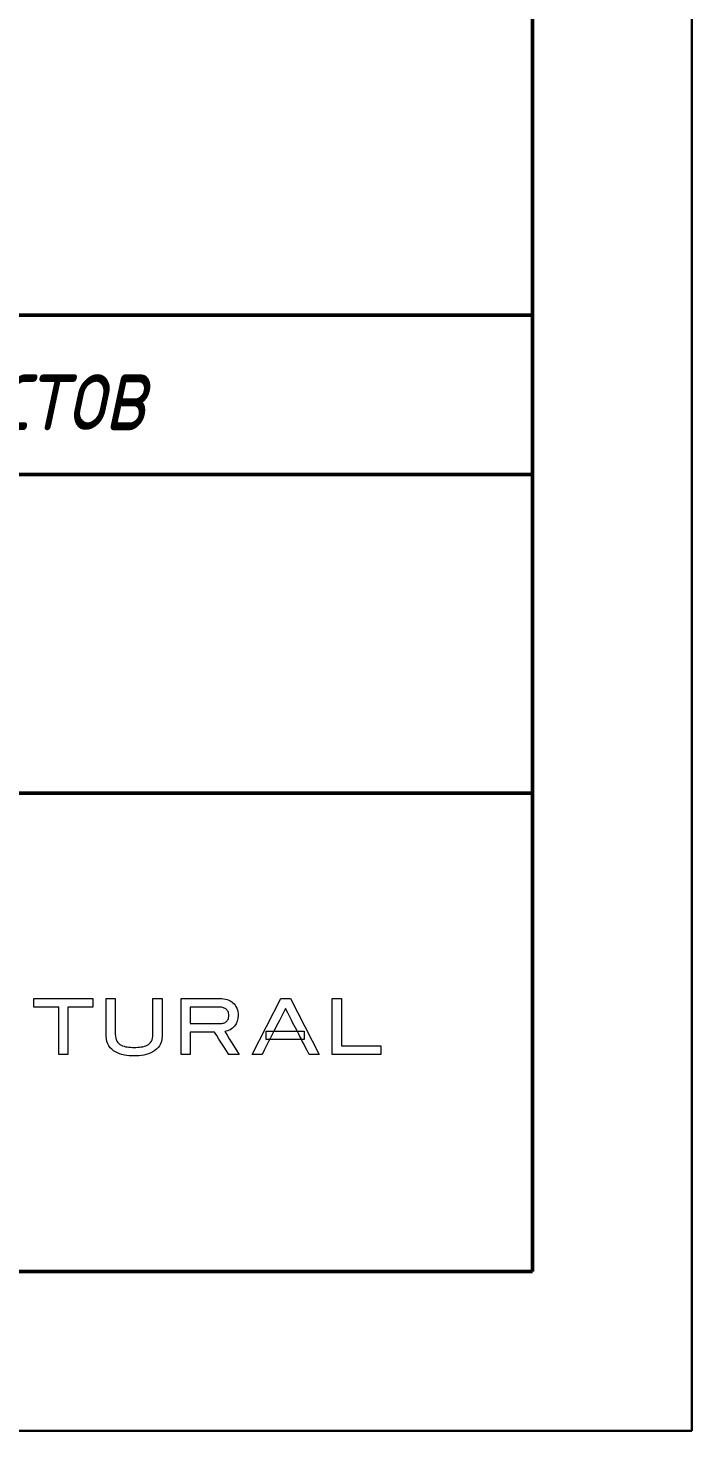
# Model space of a CAD drawing. Header units: millimetres. Extents: x 5341 to 134645, y 2795 to 129189.
# Drawn here: x 115048 to 117129, y 97655 to 102055 of the extents above; entities that cross this region are included whole.
import ezdxf

# ---------------------------------------------------------------- set-up
doc = ezdxf.new("R2010")
doc.units = ezdxf.units.MM
doc.layers.add('peregorodki', color=7, linetype='Continuous', lineweight=20)
doc.layers.add('АР_Рамка', color=7, linetype='Continuous', lineweight=30)
doc.styles.add('ГОСТ 2.304', font='CS_Gost2304.shx')

# ---------------------------------------------------------------- blocks, each defined once
blk = doc.blocks.new('ЛОГО 2А')
at = {"layer": 'peregorodki', "color": 242}
for points, knots in [([(16964.796, 23260.926), (16964.796, 23260.926), (16964.796, 23260.926), (16964.796, 23261.104), (16964.796, 23261.104)], [0.6666667, 0.6666667, 0.6666667, 0.6666667, 0.6666667, 0.7777778, 0.7777778, 0.7777778, 0.7777778]), ([(16964.796, 23261.104), (16964.796, 23261.104), (16964.796, 23261.104), (16966.028, 23261.104), (16966.028, 23261.104)], [0.7777778, 0.7777778, 0.7777778, 0.7777778, 0.7777778, 1, 1, 1, 1]), ([(16966.306, 23260.315), (16966.306, 23260.315), (16966.306, 23260.315), (16966.306, 23261.104), (16966.306, 23261.104)], [0.65217391, 0.65217391, 0.65217391, 0.65217391, 0.65217392, 0.69565217, 0.69565217, 0.69565217, 0.69565217]), ([(16966.306, 23261.104), (16966.306, 23261.104), (16966.306, 23261.104), (16966.496, 23261.104), (16966.496, 23261.104)], [0.69565217, 0.69565217, 0.69565217, 0.69565217, 0.69565218, 0.73913043, 0.73913043, 0.73913043, 0.73913043]), ([(16966.496, 23261.104), (16966.496, 23261.104), (16966.496, 23261.104), (16966.496, 23260.356), (16966.496, 23260.356)], [0.73913043, 0.73913043, 0.73913043, 0.73913043, 0.73913044, 0.7826087, 0.7826087, 0.7826087, 0.7826087]), ([(16967.282, 23260.356), (16967.282, 23260.356), (16967.282, 23260.356), (16967.282, 23261.104), (16967.282, 23261.104)], [0.17391304, 0.17391304, 0.17391304, 0.17391304, 0.17391305, 0.2173913, 0.2173913, 0.2173913, 0.2173913]), ([(16967.282, 23261.104), (16967.282, 23261.104), (16967.282, 23261.104), (16967.472, 23261.104), (16967.472, 23261.104)], [0.2173913, 0.2173913, 0.2173913, 0.2173913, 0.21739131, 0.26086957, 0.26086957, 0.26086957, 0.26086957]), ([(16967.472, 23261.104), (16967.472, 23261.104), (16967.472, 23261.104), (16967.472, 23260.315), (16967.472, 23260.315)], [0.26086957, 0.26086957, 0.26086957, 0.26086957, 0.26086958, 0.30434783, 0.30434783, 0.30434783, 0.30434783]), ([(16967.871, 23259.936), (16967.871, 23259.936), (16967.871, 23259.936), (16967.871, 23261.104), (16967.871, 23261.104)], [0.53333333, 0.53333333, 0.53333333, 0.53333333, 0.53333334, 0.6, 0.6, 0.6, 0.6]), ([(16967.871, 23261.104), (16967.871, 23261.104), (16967.871, 23261.104), (16968.68, 23261.104), (16968.68, 23261.104)], [0.6, 0.6, 0.6, 0.6, 0.60000001, 0.66666667, 0.66666667, 0.66666667, 0.66666667]), ([(16968.68, 23261.104), (16968.68, 23261.104), (16968.735, 23261.104), (16968.786, 23261.096), (16968.833, 23261.081)], [0.66666667, 0.66666667, 0.66666667, 0.66666667, 0.66666668, 0.73333333, 0.73333333, 0.73333333, 0.73333333]), ([(16968.833, 23261.081), (16968.833, 23261.081), (16968.88, 23261.066), (16968.92, 23261.043), (16968.954, 23261.014)], [0.73333333, 0.73333333, 0.73333333, 0.73333333, 0.73333334, 0.8, 0.8, 0.8, 0.8]), ([(16969.356, 23259.936), (16969.356, 23259.936), (16969.356, 23259.936), (16969.952, 23261.104), (16969.952, 23261.104)], [0.25, 0.25, 0.25, 0.25, 0.25, 0.375, 0.375, 0.375, 0.375]), ([(16969.952, 23261.104), (16969.952, 23261.104), (16969.952, 23261.104), (16970.154, 23261.104), (16970.154, 23261.104)], [0.375, 0.375, 0.375, 0.375, 0.375, 0.5, 0.5, 0.5, 0.5]), ([(16970.154, 23261.104), (16970.154, 23261.104), (16970.154, 23261.104), (16970.754, 23259.936), (16970.754, 23259.936)], [0.5, 0.5, 0.5, 0.5, 0.5, 0.625, 0.625, 0.625, 0.625]), ([(16971.029, 23259.936), (16971.029, 23259.936), (16971.029, 23259.936), (16971.029, 23261.104), (16971.029, 23261.104)], [0.2857143, 0.2857143, 0.2857143, 0.2857143, 0.2857143, 0.4285714, 0.4285714, 0.4285714, 0.4285714]), ([(16971.029, 23261.104), (16971.029, 23261.104), (16971.029, 23261.104), (16971.219, 23261.104), (16971.219, 23261.104)], [0.4285714, 0.4285714, 0.4285714, 0.4285714, 0.4285714, 0.5714286, 0.5714286, 0.5714286, 0.5714286]), ([(16971.219, 23261.104), (16971.219, 23261.104), (16971.219, 23261.104), (16971.219, 23260.113), (16971.219, 23260.113)], [0.5714286, 0.5714286, 0.5714286, 0.5714286, 0.5714286, 0.7142857, 0.7142857, 0.7142857, 0.7142857]), ([(16965.317, 23260.926), (16965.317, 23260.926), (16965.317, 23260.926), (16964.796, 23260.926), (16964.796, 23260.926)], [0.5555556, 0.5555556, 0.5555556, 0.5555556, 0.5555556, 0.6666667, 0.6666667, 0.6666667, 0.6666667]), ([(16965.317, 23259.936), (16965.317, 23259.936), (16965.317, 23259.936), (16965.317, 23260.926), (16965.317, 23260.926)], [0.4444444, 0.4444444, 0.4444444, 0.4444444, 0.4444445, 0.5555556, 0.5555556, 0.5555556, 0.5555556]), ([(16966.028, 23260.926), (16966.028, 23260.926), (16966.028, 23260.926), (16965.507, 23260.926), (16965.507, 23260.926)], [0.1111111, 0.1111111, 0.1111111, 0.1111111, 0.1111111, 0.2222222, 0.2222222, 0.2222222, 0.2222222]), ([(16965.507, 23260.926), (16965.507, 23260.926), (16965.507, 23260.926), (16965.507, 23259.936), (16965.507, 23259.936)], [0.2222222, 0.2222222, 0.2222222, 0.2222222, 0.2222222, 0.3333333, 0.3333333, 0.3333333, 0.3333333]), ([(16968.653, 23260.926), (16968.653, 23260.926), (16968.653, 23260.926), (16968.061, 23260.926), (16968.061, 23260.926)], [0.75, 0.75, 0.75, 0.75, 0.75000001, 0.83333333, 0.83333333, 0.83333333, 0.83333333]), ([(16968.061, 23260.926), (16968.061, 23260.926), (16968.061, 23260.926), (16968.061, 23260.578), (16968.061, 23260.578)], [0.8333333, 0.8333333, 0.8333333, 0.8333333, 0.8333333, 1, 1, 1, 1]), ([(16968.737, 23260.917), (16968.737, 23260.917), (16968.711, 23260.923), (16968.683, 23260.926), (16968.653, 23260.926)], [0.66666667, 0.66666667, 0.66666667, 0.66666667, 0.66666668, 0.75, 0.75, 0.75, 0.75]), ([(16968.805, 23260.887), (16968.805, 23260.887), (16968.786, 23260.901), (16968.763, 23260.911), (16968.737, 23260.917)], [0.58333333, 0.58333333, 0.58333333, 0.58333333, 0.58333334, 0.66666667, 0.66666667, 0.66666667, 0.66666667]), ([(16968.851, 23260.832), (16968.851, 23260.832), (16968.84, 23260.855), (16968.824, 23260.873), (16968.805, 23260.887)], [0.5, 0.5, 0.5, 0.5, 0.50000001, 0.58333333, 0.58333333, 0.58333333, 0.58333333]), ([(16968.868, 23260.748), (16968.868, 23260.748), (16968.868, 23260.782), (16968.863, 23260.81), (16968.851, 23260.832)], [0.41666667, 0.41666667, 0.41666667, 0.41666667, 0.41666668, 0.5, 0.5, 0.5, 0.5]), ([(16968.852, 23260.667), (16968.852, 23260.667), (16968.863, 23260.688), (16968.868, 23260.715), (16968.868, 23260.748)], [0.33333333, 0.33333333, 0.33333333, 0.33333333, 0.33333334, 0.41666667, 0.41666667, 0.41666667, 0.41666667]), ([(16968.954, 23261.014), (16968.954, 23261.014), (16968.987, 23260.984), (16969.014, 23260.947), (16969.033, 23260.903)], [0.8, 0.8, 0.8, 0.8, 0.80000001, 0.86666667, 0.86666667, 0.86666667, 0.86666667]), ([(16969.033, 23260.903), (16969.033, 23260.903), (16969.053, 23260.859), (16969.062, 23260.808), (16969.062, 23260.75)], [0.8666667, 0.8666667, 0.8666667, 0.8666667, 0.8666667, 1, 1, 1, 1]), ([(16970.545, 23259.936), (16970.545, 23259.936), (16970.301, 23260.412), (16970.321, 23260.373), (16970.052, 23260.893)], [0.75, 0.75, 0.75, 0.75, 0.75, 1, 1, 1, 1]), ([(16968.66, 23260.578), (16968.66, 23260.578), (16968.689, 23260.578), (16968.716, 23260.58), (16968.741, 23260.586)], [0.08333333, 0.08333333, 0.08333333, 0.08333333, 0.08333334, 0.16666667, 0.16666667, 0.16666667, 0.16666667]), ([(16968.741, 23260.586), (16968.741, 23260.586), (16968.767, 23260.591), (16968.789, 23260.601), (16968.808, 23260.614)], [0.16666667, 0.16666667, 0.16666667, 0.16666667, 0.16666668, 0.25, 0.25, 0.25, 0.25]), ([(16968.987, 23260.527), (16968.987, 23260.527), (16968.937, 23260.465), (16968.869, 23260.427), (16968.783, 23260.411)], [0.06666667, 0.06666667, 0.06666667, 0.06666667, 0.06666668, 0.13333333, 0.13333333, 0.13333333, 0.13333333]), ([(16968.808, 23260.614), (16968.808, 23260.614), (16968.826, 23260.627), (16968.841, 23260.645), (16968.852, 23260.667)], [0.25, 0.25, 0.25, 0.25, 0.25000001, 0.33333333, 0.33333333, 0.33333333, 0.33333333]), ([(16966.36, 23260.113), (16966.36, 23260.113), (16966.324, 23260.167), (16966.306, 23260.234), (16966.306, 23260.315)], [0.60869565, 0.60869565, 0.60869565, 0.60869565, 0.60869566, 0.65217391, 0.65217391, 0.65217391, 0.65217391]), ([(16966.496, 23260.356), (16966.496, 23260.356), (16966.496, 23260.296), (16966.508, 23260.248), (16966.53, 23260.211)], [0.7826087, 0.7826087, 0.7826087, 0.7826087, 0.78260871, 0.82608696, 0.82608696, 0.82608696, 0.82608696]), ([(16966.53, 23260.211), (16966.53, 23260.211), (16966.552, 23260.175), (16966.582, 23260.147), (16966.619, 23260.128)], [0.82608696, 0.82608696, 0.82608696, 0.82608696, 0.82608697, 0.86956522, 0.86956522, 0.86956522, 0.86956522]), ([(16967.162, 23260.128), (16967.162, 23260.128), (16967.198, 23260.147), (16967.227, 23260.175), (16967.249, 23260.211)], [0.08695652, 0.08695652, 0.08695652, 0.08695652, 0.08695653, 0.13043478, 0.13043478, 0.13043478, 0.13043478]), ([(16967.249, 23260.211), (16967.249, 23260.211), (16967.271, 23260.248), (16967.282, 23260.296), (16967.282, 23260.356)], [0.13043478, 0.13043478, 0.13043478, 0.13043478, 0.13043479, 0.17391304, 0.17391304, 0.17391304, 0.17391304]), ([(16967.472, 23260.315), (16967.472, 23260.315), (16967.472, 23260.234), (16967.454, 23260.167), (16967.419, 23260.114)], [0.30434783, 0.30434783, 0.30434783, 0.30434783, 0.30434784, 0.34782609, 0.34782609, 0.34782609, 0.34782609]), ([(16968.567, 23260.4), (16968.567, 23260.4), (16968.567, 23260.4), (16968.061, 23260.4), (16968.061, 23260.4)], [0.33333333, 0.33333333, 0.33333333, 0.33333333, 0.33333334, 0.4, 0.4, 0.4, 0.4]), ([(16968.061, 23260.4), (16968.061, 23260.4), (16968.061, 23260.4), (16968.061, 23259.936), (16968.061, 23259.936)], [0.4, 0.4, 0.4, 0.4, 0.40000001, 0.46666667, 0.46666667, 0.46666667, 0.46666667]), ([(16968.867, 23259.936), (16968.867, 23259.936), (16968.867, 23259.936), (16968.567, 23260.4), (16968.567, 23260.4)], [0.26666667, 0.26666667, 0.26666667, 0.26666667, 0.26666668, 0.33333333, 0.33333333, 0.33333333, 0.33333333]), ([(16968.783, 23260.411), (16968.783, 23260.411), (16968.783, 23260.411), (16969.084, 23259.936), (16969.084, 23259.936)], [0.13333333, 0.13333333, 0.13333333, 0.13333333, 0.13333334, 0.2, 0.2, 0.2, 0.2]), ([(16969.651, 23260.244), (16969.651, 23260.244), (16969.651, 23260.244), (16969.651, 23260.419), (16969.651, 23260.419)], [0.6, 0.6, 0.6, 0.6, 0.6, 1, 1, 1, 1]), ([(16970.44, 23260.244), (16970.44, 23260.244), (16970.44, 23260.244), (16969.651, 23260.244), (16969.651, 23260.244)], [0.4, 0.4, 0.4, 0.4, 0.4, 0.6, 0.6, 0.6, 0.6]), ([(16970.44, 23260.419), (16970.44, 23260.419), (16970.44, 23260.419), (16970.44, 23260.244), (16970.44, 23260.244)], [0.2, 0.2, 0.2, 0.2, 0.2, 0.4, 0.4, 0.4, 0.4]), ([(16965.507, 23259.936), (16965.507, 23259.936), (16965.507, 23259.936), (16965.317, 23259.936), (16965.317, 23259.936)], [0.3333333, 0.3333333, 0.3333333, 0.3333333, 0.3333333, 0.4444444, 0.4444444, 0.4444444, 0.4444444]), ([(16966.497, 23259.987), (16966.497, 23259.987), (16966.441, 23260.018), (16966.395, 23260.06), (16966.36, 23260.113)], [0.56521739, 0.56521739, 0.56521739, 0.56521739, 0.5652174, 0.60869565, 0.60869565, 0.60869565, 0.60869565]), ([(16966.685, 23259.922), (16966.685, 23259.922), (16966.616, 23259.935), (16966.554, 23259.957), (16966.497, 23259.987)], [0.52173913, 0.52173913, 0.52173913, 0.52173913, 0.52173914, 0.56521739, 0.56521739, 0.56521739, 0.56521739]), ([(16966.619, 23260.128), (16966.619, 23260.128), (16966.656, 23260.109), (16966.698, 23260.096), (16966.745, 23260.09)], [0.86956522, 0.86956522, 0.86956522, 0.86956522, 0.86956523, 0.91304348, 0.91304348, 0.91304348, 0.91304348]), ([(16966.89, 23259.903), (16966.89, 23259.903), (16966.822, 23259.903), (16966.754, 23259.909), (16966.685, 23259.922)], [0.47826087, 0.47826087, 0.47826087, 0.47826087, 0.47826088, 0.52173913, 0.52173913, 0.52173913, 0.52173913]), ([(16966.745, 23260.09), (16966.745, 23260.09), (16966.792, 23260.084), (16966.84, 23260.081), (16966.89, 23260.081)], [0.91304348, 0.91304348, 0.91304348, 0.91304348, 0.91304349, 1, 1, 1, 1]), ([(16967.093, 23259.922), (16967.093, 23259.922), (16967.024, 23259.909), (16966.956, 23259.903), (16966.89, 23259.903)], [0.43478261, 0.43478261, 0.43478261, 0.43478261, 0.43478262, 0.47826087, 0.47826087, 0.47826087, 0.47826087]), ([(16967.037, 23260.09), (16967.037, 23260.09), (16967.084, 23260.096), (16967.126, 23260.109), (16967.162, 23260.128)], [0.04347826, 0.04347826, 0.04347826, 0.04347826, 0.04347827, 0.08695652, 0.08695652, 0.08695652, 0.08695652]), ([(16967.281, 23259.988), (16967.281, 23259.988), (16967.225, 23259.957), (16967.162, 23259.935), (16967.093, 23259.922)], [0.39130435, 0.39130435, 0.39130435, 0.39130435, 0.39130436, 0.43478261, 0.43478261, 0.43478261, 0.43478261]), ([(16967.419, 23260.114), (16967.419, 23260.114), (16967.383, 23260.062), (16967.337, 23260.02), (16967.281, 23259.988)], [0.34782609, 0.34782609, 0.34782609, 0.34782609, 0.3478261, 0.39130435, 0.39130435, 0.39130435, 0.39130435]), ([(16968.061, 23259.936), (16968.061, 23259.936), (16968.061, 23259.936), (16967.871, 23259.936), (16967.871, 23259.936)], [0.46666667, 0.46666667, 0.46666667, 0.46666667, 0.46666668, 0.53333333, 0.53333333, 0.53333333, 0.53333333]), ([(16969.084, 23259.936), (16969.084, 23259.936), (16969.084, 23259.936), (16968.867, 23259.936), (16968.867, 23259.936)], [0.2, 0.2, 0.2, 0.2, 0.20000001, 0.26666667, 0.26666667, 0.26666667, 0.26666667]), ([(16969.563, 23259.936), (16969.563, 23259.936), (16969.563, 23259.936), (16969.356, 23259.936), (16969.356, 23259.936)], [0.125, 0.125, 0.125, 0.125, 0.125, 0.25, 0.25, 0.25, 0.25]), ([(16970.754, 23259.936), (16970.754, 23259.936), (16970.754, 23259.936), (16970.545, 23259.936), (16970.545, 23259.936)], [0.625, 0.625, 0.625, 0.625, 0.625, 0.75, 0.75, 0.75, 0.75]), ([(16972.044, 23259.936), (16972.044, 23259.936), (16972.044, 23259.936), (16971.029, 23259.936), (16971.029, 23259.936)], [0.1428571, 0.1428571, 0.1428571, 0.1428571, 0.1428572, 0.2857143, 0.2857143, 0.2857143, 0.2857143]), ([(16971.219, 23260.113), (16971.219, 23260.113), (16971.219, 23260.113), (16972.044, 23260.113), (16972.044, 23260.113)], [0.7142857, 0.7142857, 0.7142857, 0.7142857, 0.7142857, 1, 1, 1, 1])]:
    blk.add_open_spline(points, degree=3, knots=knots, dxfattribs=at)
for points in [[(16966.028, 23261.104), (16966.028, 23261.104), (16966.028, 23260.926), (16966.028, 23260.926)], [(16969.062, 23260.75), (16969.062, 23260.663), (16969.037, 23260.589), (16968.987, 23260.527)], [(16970.052, 23260.893), (16969.774, 23260.349), (16969.812, 23260.429), (16969.563, 23259.936)], [(16968.061, 23260.578), (16968.061, 23260.578), (16968.66, 23260.578), (16968.66, 23260.578)], [(16969.651, 23260.419), (16969.651, 23260.419), (16970.44, 23260.419), (16970.44, 23260.419)], [(16966.89, 23260.081), (16966.941, 23260.081), (16966.99, 23260.084), (16967.037, 23260.09)], [(16972.044, 23260.113), (16972.044, 23260.113), (16972.044, 23259.936), (16972.044, 23259.936)]]:
    blk.add_open_spline(points, degree=3, dxfattribs=at)

msp = doc.modelspace()

# ---------------------------------------------------------------- linework, layer by layer
at = {"layer": 'АР_Рамка'}
for p, q in [((117128.5, 97655), (117128.5, 127055)), ((117128.5, 97655), (117128.5, 118655)), ((75128.5, 97655), (117128.5, 97655))]:
    msp.add_line(p, q, dxfattribs=at)
at = {"layer": 'АР_Рамка', "lineweight": 50}
msp.add_lwpolyline([(116628.5, 98155), (77128.5, 98155), (77128.5, 126555), (116628.5, 126555), (116628.5, 98155)], close=True, dxfattribs=at)
for points in [[(116628.5, 101155), (98128.5, 101155)], [(116628.5, 100655), (111628.5, 100655)], [(116628.5, 99655), (104628.5, 99655)]]:
    msp.add_lwpolyline(points, dxfattribs=at)

# ---------------------------------------------------------------- block references
at = {"layer": 'АР_Рамка', "xscale": 150, "yscale": 150, "zscale": 150}
msp.add_blockref('ЛОГО 2А', (-2429653.1, -3390154.2), dxfattribs=at)

# ---------------------------------------------------------------- texts
at = {"linetype": 'Continuous', "lineweight": 25, "style": 'ГОСТ 2.304', "oblique": 12, "width": 0.9}
msp.add_text('Стадия     Лист        Листов', height=250, dxfattribs=at).set_placement((111777.9, 100793.7))

doc.saveas('drawing.dxf')
